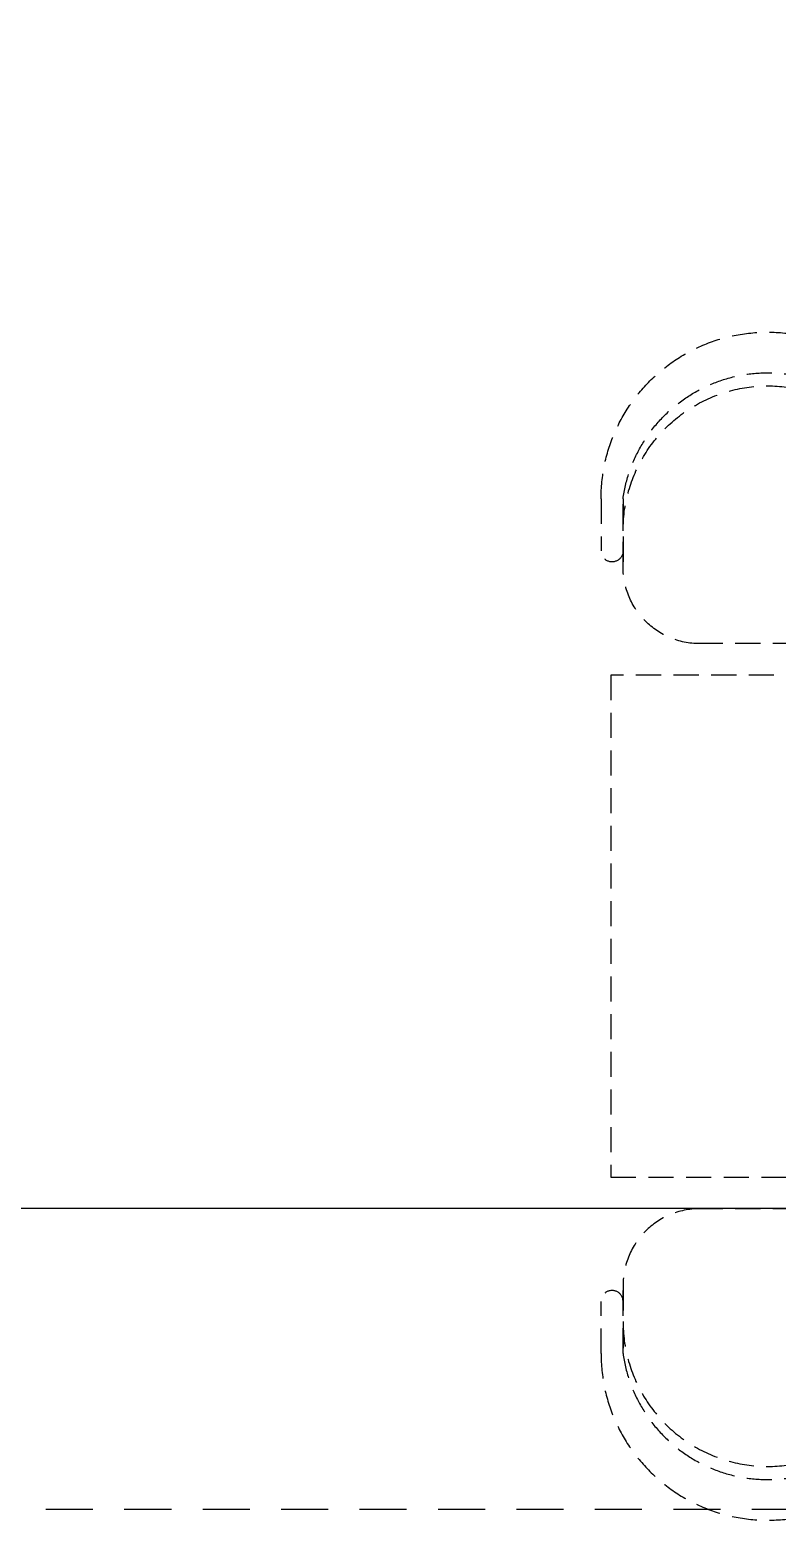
# Model space of a CAD drawing. Header units: inches. Extents: x -53835 to 52744, y -79586 to -50910.
# Drawn here: x -4342 to -3151, y -64434 to -62060 of the extents above; entities that cross this region are included whole.
import ezdxf

# ---------------------------------------------------------------- set-up
doc = ezdxf.new("R2010")
doc.units = ezdxf.units.IN
doc.header["$LTSCALE"] = 50
doc.header["$MEASUREMENT"] = 0
doc.linetypes.add('DH-HID2', pattern=[1.2, 0.8, -0.4])
doc.linetypes.add('HID', pattern=[2.5, 1.5, -1])
for name, color, linetype in [('06-LIGHT', 4, 'Continuous'), ('3.기호.계단선', 30, 'Continuous'), ('FU-FURM', 251, 'DH-HID2')]:
    doc.layers.add(name, color=color, linetype=linetype)

# ---------------------------------------------------------------- blocks, each defined once
blk = doc.blocks.new('F-125')
at = {"layer": 'FU-FURM'}
for p, q in [((-265.6, 230.6), (-265.6, 147.8)), ((-230.5, 230.5), (-230.5, 122.2)), ((230.5, 122.2), (230.5, 230.5)), ((230.5, 230.5), (230.5, 122.2)), ((265.5, 230.6), (265.5, 147.8)), ((-108.3, 0), (108.3, 0))]:
    blk.add_line(p, q, dxfattribs=at)
for centre, radius, start, end in [((0, 230.5), 265.6, 0.0246, 179.9754), ((0, 198.7), 232.7, 7.8678, 172.104), ((0, 180), 230.5, 359.9213, 180.0787), ((-248, 147.7), 17.5, 179.9144, 0.0856), ((248, 147.7), 17.5, 179.9144, 0.0856), ((-108.3, 122.2), 122.2, 180, 269.9999), ((108.3, 122.2), 122.2, 270, 360)]:
    blk.add_arc(centre, radius, start, end, dxfattribs=at)

msp = doc.modelspace()

# ---------------------------------------------------------------- linework, layer by layer
at = {"layer": '06-LIGHT'}
msp.add_line((-4990.369, -63937.002), (428.631, -63937.002), dxfattribs=at)
at = {"layer": '3.기호.계단선', "linetype": 'HID'}
msp.add_lwpolyline([(-3116.229, -64417.002), (-5441.345, -64417.002), (-5441.345, -62641.086), (-5690.369, -62641.086), (-5690.369, -62060.39)], dxfattribs=at)
at = {"layer": 'FU-FURM'}
msp.add_lwpolyline([(-3415.869, -63088.068), (-3415.869, -63888.068), (-1415.869, -63888.068), (-1415.869, -63088.068)], close=True, dxfattribs=at)

# ---------------------------------------------------------------- block references
at = {"layer": 'FU-FURM', "xscale": -1}
msp.add_blockref('F-125', (-3165.869, -63038.068), dxfattribs=at)
at = {"layer": 'FU-FURM', "rotation": 180}
msp.add_blockref('F-125', (-3165.869, -63938.068), dxfattribs=at)

doc.saveas('drawing.dxf')
